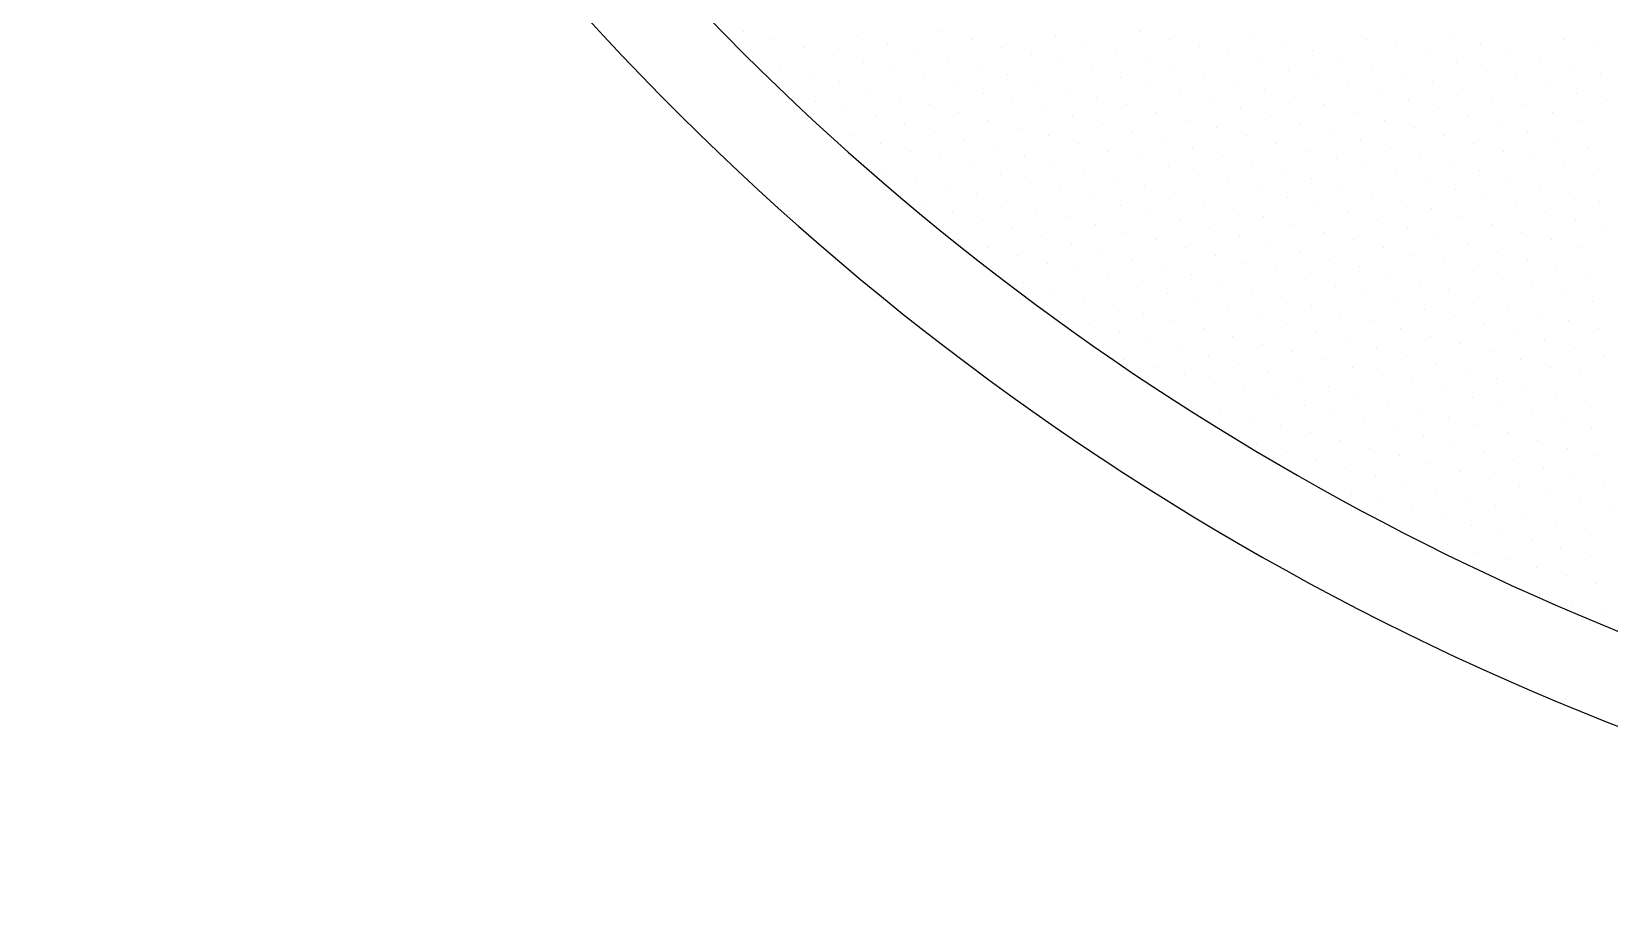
# Model space of a CAD drawing. Header units: millimetres. Extents: x 34038 to 35840, y 10511 to 10922.
# Drawn here: x 34103.266 to 34106.837, y 10622.12 to 10624.116 of the extents above; entities that cross this region are included whole.
import ezdxf

# ---------------------------------------------------------------- set-up
doc = ezdxf.new("R2010")
doc.units = ezdxf.units.MM

# ---------------------------------------------------------------- blocks, each defined once
blk = doc.blocks.new('*X29')
at = {"color": 0}
for p, q in [((78.34375, 22.1875), (78.34375, 22.1875)), ((78.40625, 22.1875), (78.40625, 22.1875)), ((78.25, 22.125), (78.25, 22.125)), ((78.3125, 22.125), (78.3125, 22.125)), ((78.375, 22.125), (78.375, 22.125)), ((78.21875, 22.0625), (78.21875, 22.0625)), ((78.28125, 22.0625), (78.28125, 22.0625)), ((78.34375, 22.0625), (78.34375, 22.0625)), ((78.125, 22), (78.125, 22)), ((78.1875, 22), (78.1875, 22)), ((78.25, 22), (78.25, 22)), ((78.3125, 22), (78.3125, 22)), ((78.03125, 21.9375), (78.03125, 21.9375)), ((78.09375, 21.9375), (78.09375, 21.9375)), ((78.15625, 21.9375), (78.15625, 21.9375)), ((78.21875, 21.9375), (78.21875, 21.9375)), ((78.28125, 21.9375), (78.28125, 21.9375)), ((78.34375, 21.9375), (78.34375, 21.9375)), ((77.9375, 21.875), (77.9375, 21.875)), ((78, 21.875), (78, 21.875)), ((78.0625, 21.875), (78.0625, 21.875)), ((78.125, 21.875), (78.125, 21.875)), ((78.1875, 21.875), (78.1875, 21.875)), ((78.25, 21.875), (78.25, 21.875)), ((78.3125, 21.875), (78.3125, 21.875)), ((77.84375, 21.8125), (77.84375, 21.8125)), ((77.90625, 21.8125), (77.90625, 21.8125)), ((77.96875, 21.8125), (77.96875, 21.8125)), ((78.03125, 21.8125), (78.03125, 21.8125)), ((78.09375, 21.8125), (78.09375, 21.8125)), ((78.15625, 21.8125), (78.15625, 21.8125)), ((78.21875, 21.8125), (78.21875, 21.8125)), ((78.28125, 21.8125), (78.28125, 21.8125)), ((77.8125, 21.75), (77.8125, 21.75)), ((77.875, 21.75), (77.875, 21.75)), ((77.9375, 21.75), (77.9375, 21.75)), ((78, 21.75), (78, 21.75)), ((78.0625, 21.75), (78.0625, 21.75)), ((78.125, 21.75), (78.125, 21.75)), ((78.1875, 21.75), (78.1875, 21.75)), ((78.25, 21.75), (78.25, 21.75)), ((78.3125, 21.75), (78.3125, 21.75)), ((77.71875, 21.6875), (77.71875, 21.6875)), ((77.78125, 21.6875), (77.78125, 21.6875)), ((77.84375, 21.6875), (77.84375, 21.6875)), ((77.90625, 21.6875), (77.90625, 21.6875)), ((77.96875, 21.6875), (77.96875, 21.6875)), ((78.03125, 21.6875), (78.03125, 21.6875)), ((78.09375, 21.6875), (78.09375, 21.6875)), ((78.15625, 21.6875), (78.15625, 21.6875)), ((78.21875, 21.6875), (78.21875, 21.6875)), ((78.28125, 21.6875), (78.28125, 21.6875)), ((77.625, 21.625), (77.625, 21.625)), ((77.6875, 21.625), (77.6875, 21.625)), ((77.75, 21.625), (77.75, 21.625)), ((77.8125, 21.625), (77.8125, 21.625)), ((77.875, 21.625), (77.875, 21.625)), ((77.9375, 21.625), (77.9375, 21.625)), ((78, 21.625), (78, 21.625)), ((78.0625, 21.625), (78.0625, 21.625)), ((78.125, 21.625), (78.125, 21.625)), ((78.1875, 21.625), (78.1875, 21.625)), ((78.25, 21.625), (78.25, 21.625)), ((77.59375, 21.5625), (77.59375, 21.5625)), ((77.65625, 21.5625), (77.65625, 21.5625)), ((77.71875, 21.5625), (77.71875, 21.5625)), ((77.78125, 21.5625), (77.78125, 21.5625)), ((77.84375, 21.5625), (77.84375, 21.5625)), ((77.90625, 21.5625), (77.90625, 21.5625)), ((77.96875, 21.5625), (77.96875, 21.5625)), ((78.03125, 21.5625), (78.03125, 21.5625)), ((78.09375, 21.5625), (78.09375, 21.5625)), ((78.15625, 21.5625), (78.15625, 21.5625)), ((78.21875, 21.5625), (78.21875, 21.5625)), ((77.5, 21.5), (77.5, 21.5)), ((77.5625, 21.5), (77.5625, 21.5)), ((77.625, 21.5), (77.625, 21.5)), ((77.6875, 21.5), (77.6875, 21.5)), ((77.75, 21.5), (77.75, 21.5)), ((77.8125, 21.5), (77.8125, 21.5)), ((77.875, 21.5), (77.875, 21.5)), ((77.9375, 21.5), (77.9375, 21.5)), ((78, 21.5), (78, 21.5)), ((78.0625, 21.5), (78.0625, 21.5)), ((78.125, 21.5), (78.125, 21.5)), ((78.1875, 21.5), (78.1875, 21.5)), ((78.25, 21.5), (78.25, 21.5)), ((77.46875, 21.4375), (77.46875, 21.4375)), ((77.53125, 21.4375), (77.53125, 21.4375)), ((77.59375, 21.4375), (77.59375, 21.4375)), ((77.65625, 21.4375), (77.65625, 21.4375)), ((77.71875, 21.4375), (77.71875, 21.4375)), ((77.78125, 21.4375), (77.78125, 21.4375)), ((77.84375, 21.4375), (77.84375, 21.4375)), ((77.90625, 21.4375), (77.90625, 21.4375)), ((77.96875, 21.4375), (77.96875, 21.4375)), ((78.03125, 21.4375), (78.03125, 21.4375)), ((78.09375, 21.4375), (78.09375, 21.4375)), ((78.15625, 21.4375), (78.15625, 21.4375)), ((78.21875, 21.4375), (78.21875, 21.4375)), ((77.375, 21.375), (77.375, 21.375)), ((77.4375, 21.375), (77.4375, 21.375)), ((77.5, 21.375), (77.5, 21.375)), ((77.5625, 21.375), (77.5625, 21.375)), ((77.625, 21.375), (77.625, 21.375)), ((77.6875, 21.375), (77.6875, 21.375)), ((77.75, 21.375), (77.75, 21.375)), ((77.8125, 21.375), (77.8125, 21.375)), ((77.875, 21.375), (77.875, 21.375)), ((77.9375, 21.375), (77.9375, 21.375)), ((78, 21.375), (78, 21.375)), ((78.0625, 21.375), (78.0625, 21.375)), ((78.125, 21.375), (78.125, 21.375)), ((78.1875, 21.375), (78.1875, 21.375)), ((77.34375, 21.3125), (77.34375, 21.3125)), ((77.40625, 21.3125), (77.40625, 21.3125)), ((77.46875, 21.3125), (77.46875, 21.3125)), ((77.53125, 21.3125), (77.53125, 21.3125)), ((77.59375, 21.3125), (77.59375, 21.3125)), ((77.65625, 21.3125), (77.65625, 21.3125)), ((77.71875, 21.3125), (77.71875, 21.3125)), ((77.78125, 21.3125), (77.78125, 21.3125)), ((77.84375, 21.3125), (77.84375, 21.3125)), ((77.90625, 21.3125), (77.90625, 21.3125)), ((77.96875, 21.3125), (77.96875, 21.3125)), ((78.03125, 21.3125), (78.03125, 21.3125)), ((78.09375, 21.3125), (78.09375, 21.3125)), ((78.15625, 21.3125), (78.15625, 21.3125)), ((78.21875, 21.3125), (78.21875, 21.3125)), ((77.25, 21.25), (77.25, 21.25)), ((77.3125, 21.25), (77.3125, 21.25)), ((77.375, 21.25), (77.375, 21.25)), ((77.4375, 21.25), (77.4375, 21.25)), ((77.5, 21.25), (77.5, 21.25)), ((77.5625, 21.25), (77.5625, 21.25)), ((77.625, 21.25), (77.625, 21.25)), ((77.6875, 21.25), (77.6875, 21.25)), ((77.75, 21.25), (77.75, 21.25)), ((77.8125, 21.25), (77.8125, 21.25)), ((77.875, 21.25), (77.875, 21.25)), ((77.9375, 21.25), (77.9375, 21.25)), ((78, 21.25), (78, 21.25)), ((78.0625, 21.25), (78.0625, 21.25)), ((78.125, 21.25), (78.125, 21.25)), ((78.1875, 21.25), (78.1875, 21.25)), ((77.21875, 21.1875), (77.21875, 21.1875)), ((77.28125, 21.1875), (77.28125, 21.1875)), ((77.34375, 21.1875), (77.34375, 21.1875)), ((77.40625, 21.1875), (77.40625, 21.1875)), ((77.46875, 21.1875), (77.46875, 21.1875)), ((77.53125, 21.1875), (77.53125, 21.1875)), ((77.59375, 21.1875), (77.59375, 21.1875)), ((77.65625, 21.1875), (77.65625, 21.1875)), ((77.71875, 21.1875), (77.71875, 21.1875)), ((77.78125, 21.1875), (77.78125, 21.1875)), ((77.84375, 21.1875), (77.84375, 21.1875)), ((77.90625, 21.1875), (77.90625, 21.1875)), ((77.96875, 21.1875), (77.96875, 21.1875)), ((78.03125, 21.1875), (78.03125, 21.1875)), ((78.09375, 21.1875), (78.09375, 21.1875)), ((78.15625, 21.1875), (78.15625, 21.1875)), ((77.125, 21.125), (77.125, 21.125)), ((77.1875, 21.125), (77.1875, 21.125)), ((77.25, 21.125), (77.25, 21.125)), ((77.3125, 21.125), (77.3125, 21.125)), ((77.375, 21.125), (77.375, 21.125)), ((77.4375, 21.125), (77.4375, 21.125)), ((77.5, 21.125), (77.5, 21.125)), ((77.5625, 21.125), (77.5625, 21.125)), ((77.625, 21.125), (77.625, 21.125)), ((77.6875, 21.125), (77.6875, 21.125)), ((77.75, 21.125), (77.75, 21.125)), ((77.8125, 21.125), (77.8125, 21.125)), ((77.875, 21.125), (77.875, 21.125)), ((77.9375, 21.125), (77.9375, 21.125)), ((78, 21.125), (78, 21.125)), ((78.0625, 21.125), (78.0625, 21.125)), ((78.125, 21.125), (78.125, 21.125)), ((77.09375, 21.0625), (77.09375, 21.0625)), ((77.15625, 21.0625), (77.15625, 21.0625)), ((77.21875, 21.0625), (77.21875, 21.0625)), ((77.28125, 21.0625), (77.28125, 21.0625)), ((77.34375, 21.0625), (77.34375, 21.0625)), ((77.40625, 21.0625), (77.40625, 21.0625)), ((77.46875, 21.0625), (77.46875, 21.0625)), ((77.53125, 21.0625), (77.53125, 21.0625)), ((77.59375, 21.0625), (77.59375, 21.0625)), ((77.65625, 21.0625), (77.65625, 21.0625)), ((77.71875, 21.0625), (77.71875, 21.0625)), ((77.78125, 21.0625), (77.78125, 21.0625)), ((77.84375, 21.0625), (77.84375, 21.0625)), ((77.90625, 21.0625), (77.90625, 21.0625)), ((77.96875, 21.0625), (77.96875, 21.0625)), ((78.03125, 21.0625), (78.03125, 21.0625)), ((78.09375, 21.0625), (78.09375, 21.0625)), ((78.15625, 21.0625), (78.15625, 21.0625)), ((77.0625, 21), (77.0625, 21)), ((77.125, 21), (77.125, 21)), ((77.1875, 21), (77.1875, 21)), ((77.25, 21), (77.25, 21)), ((77.3125, 21), (77.3125, 21)), ((77.375, 21), (77.375, 21)), ((77.4375, 21), (77.4375, 21)), ((77.5, 21), (77.5, 21)), ((77.5625, 21), (77.5625, 21)), ((77.625, 21), (77.625, 21)), ((77.6875, 21), (77.6875, 21)), ((77.75, 21), (77.75, 21)), ((77.8125, 21), (77.8125, 21)), ((77.875, 21), (77.875, 21)), ((77.9375, 21), (77.9375, 21)), ((78, 21), (78, 21)), ((78.0625, 21), (78.0625, 21)), ((78.125, 21), (78.125, 21)), ((76.96875, 20.9375), (76.96875, 20.9375)), ((77.03125, 20.9375), (77.03125, 20.9375)), ((77.09375, 20.9375), (77.09375, 20.9375)), ((77.15625, 20.9375), (77.15625, 20.9375)), ((77.21875, 20.9375), (77.21875, 20.9375)), ((77.28125, 20.9375), (77.28125, 20.9375)), ((77.34375, 20.9375), (77.34375, 20.9375)), ((77.40625, 20.9375), (77.40625, 20.9375)), ((77.46875, 20.9375), (77.46875, 20.9375)), ((77.53125, 20.9375), (77.53125, 20.9375)), ((77.59375, 20.9375), (77.59375, 20.9375)), ((77.65625, 20.9375), (77.65625, 20.9375)), ((77.71875, 20.9375), (77.71875, 20.9375)), ((77.78125, 20.9375), (77.78125, 20.9375)), ((77.84375, 20.9375), (77.84375, 20.9375)), ((77.90625, 20.9375), (77.90625, 20.9375)), ((77.96875, 20.9375), (77.96875, 20.9375)), ((78.03125, 20.9375), (78.03125, 20.9375)), ((78.09375, 20.9375), (78.09375, 20.9375)), ((76.9375, 20.875), (76.9375, 20.875)), ((77, 20.875), (77, 20.875)), ((77.0625, 20.875), (77.0625, 20.875)), ((77.125, 20.875), (77.125, 20.875)), ((77.1875, 20.875), (77.1875, 20.875)), ((77.25, 20.875), (77.25, 20.875)), ((77.3125, 20.875), (77.3125, 20.875)), ((77.375, 20.875), (77.375, 20.875)), ((77.4375, 20.875), (77.4375, 20.875)), ((77.5, 20.875), (77.5, 20.875)), ((77.5625, 20.875), (77.5625, 20.875)), ((77.625, 20.875), (77.625, 20.875)), ((77.6875, 20.875), (77.6875, 20.875)), ((77.75, 20.875), (77.75, 20.875)), ((77.8125, 20.875), (77.8125, 20.875)), ((77.875, 20.875), (77.875, 20.875)), ((77.9375, 20.875), (77.9375, 20.875)), ((78, 20.875), (78, 20.875)), ((78.0625, 20.875), (78.0625, 20.875)), ((76.90625, 20.8125), (76.90625, 20.8125)), ((76.96875, 20.8125), (76.96875, 20.8125)), ((77.03125, 20.8125), (77.03125, 20.8125)), ((77.09375, 20.8125), (77.09375, 20.8125)), ((77.15625, 20.8125), (77.15625, 20.8125)), ((77.21875, 20.8125), (77.21875, 20.8125)), ((77.28125, 20.8125), (77.28125, 20.8125)), ((77.34375, 20.8125), (77.34375, 20.8125)), ((77.40625, 20.8125), (77.40625, 20.8125)), ((77.46875, 20.8125), (77.46875, 20.8125)), ((77.53125, 20.8125), (77.53125, 20.8125)), ((77.59375, 20.8125), (77.59375, 20.8125)), ((77.65625, 20.8125), (77.65625, 20.8125)), ((77.71875, 20.8125), (77.71875, 20.8125)), ((77.78125, 20.8125), (77.78125, 20.8125)), ((77.84375, 20.8125), (77.84375, 20.8125)), ((77.90625, 20.8125), (77.90625, 20.8125)), ((77.96875, 20.8125), (77.96875, 20.8125)), ((78.03125, 20.8125), (78.03125, 20.8125)), ((78.09375, 20.8125), (78.09375, 20.8125)), ((76.875, 20.75), (76.875, 20.75)), ((76.9375, 20.75), (76.9375, 20.75)), ((77, 20.75), (77, 20.75)), ((77.0625, 20.75), (77.0625, 20.75)), ((77.125, 20.75), (77.125, 20.75)), ((77.1875, 20.75), (77.1875, 20.75)), ((77.25, 20.75), (77.25, 20.75)), ((77.3125, 20.75), (77.3125, 20.75)), ((77.375, 20.75), (77.375, 20.75)), ((77.4375, 20.75), (77.4375, 20.75)), ((77.5, 20.75), (77.5, 20.75)), ((77.5625, 20.75), (77.5625, 20.75)), ((77.625, 20.75), (77.625, 20.75)), ((77.6875, 20.75), (77.6875, 20.75)), ((77.75, 20.75), (77.75, 20.75)), ((77.8125, 20.75), (77.8125, 20.75)), ((77.875, 20.75), (77.875, 20.75)), ((77.9375, 20.75), (77.9375, 20.75)), ((78, 20.75), (78, 20.75)), ((78.0625, 20.75), (78.0625, 20.75)), ((76.78125, 20.6875), (76.78125, 20.6875)), ((76.84375, 20.6875), (76.84375, 20.6875)), ((76.90625, 20.6875), (76.90625, 20.6875)), ((76.96875, 20.6875), (76.96875, 20.6875)), ((77.03125, 20.6875), (77.03125, 20.6875)), ((77.09375, 20.6875), (77.09375, 20.6875)), ((77.15625, 20.6875), (77.15625, 20.6875)), ((77.21875, 20.6875), (77.21875, 20.6875)), ((77.28125, 20.6875), (77.28125, 20.6875)), ((77.34375, 20.6875), (77.34375, 20.6875)), ((77.40625, 20.6875), (77.40625, 20.6875)), ((77.46875, 20.6875), (77.46875, 20.6875)), ((77.53125, 20.6875), (77.53125, 20.6875)), ((77.59375, 20.6875), (77.59375, 20.6875)), ((77.65625, 20.6875), (77.65625, 20.6875)), ((77.71875, 20.6875), (77.71875, 20.6875)), ((77.78125, 20.6875), (77.78125, 20.6875)), ((77.84375, 20.6875), (77.84375, 20.6875)), ((77.90625, 20.6875), (77.90625, 20.6875)), ((77.96875, 20.6875), (77.96875, 20.6875)), ((78.03125, 20.6875), (78.03125, 20.6875)), ((76.75, 20.625), (76.75, 20.625)), ((76.8125, 20.625), (76.8125, 20.625)), ((76.875, 20.625), (76.875, 20.625)), ((76.9375, 20.625), (76.9375, 20.625)), ((77, 20.625), (77, 20.625)), ((77.0625, 20.625), (77.0625, 20.625)), ((77.125, 20.625), (77.125, 20.625)), ((77.1875, 20.625), (77.1875, 20.625)), ((77.25, 20.625), (77.25, 20.625)), ((77.3125, 20.625), (77.3125, 20.625)), ((77.375, 20.625), (77.375, 20.625)), ((77.4375, 20.625), (77.4375, 20.625)), ((77.5, 20.625), (77.5, 20.625)), ((77.5625, 20.625), (77.5625, 20.625)), ((77.625, 20.625), (77.625, 20.625)), ((77.6875, 20.625), (77.6875, 20.625)), ((77.75, 20.625), (77.75, 20.625)), ((77.8125, 20.625), (77.8125, 20.625)), ((77.875, 20.625), (77.875, 20.625)), ((77.9375, 20.625), (77.9375, 20.625)), ((78, 20.625), (78, 20.625)), ((78.0625, 20.625), (78.0625, 20.625)), ((76.71875, 20.5625), (76.71875, 20.5625)), ((76.78125, 20.5625), (76.78125, 20.5625)), ((76.84375, 20.5625), (76.84375, 20.5625)), ((76.90625, 20.5625), (76.90625, 20.5625)), ((76.96875, 20.5625), (76.96875, 20.5625)), ((77.03125, 20.5625), (77.03125, 20.5625)), ((77.09375, 20.5625), (77.09375, 20.5625)), ((77.15625, 20.5625), (77.15625, 20.5625)), ((77.21875, 20.5625), (77.21875, 20.5625)), ((77.28125, 20.5625), (77.28125, 20.5625)), ((77.34375, 20.5625), (77.34375, 20.5625)), ((77.40625, 20.5625), (77.40625, 20.5625)), ((77.46875, 20.5625), (77.46875, 20.5625)), ((77.53125, 20.5625), (77.53125, 20.5625)), ((77.59375, 20.5625), (77.59375, 20.5625)), ((77.65625, 20.5625), (77.65625, 20.5625)), ((77.71875, 20.5625), (77.71875, 20.5625)), ((77.78125, 20.5625), (77.78125, 20.5625)), ((77.84375, 20.5625), (77.84375, 20.5625)), ((77.90625, 20.5625), (77.90625, 20.5625)), ((77.96875, 20.5625), (77.96875, 20.5625)), ((78.03125, 20.5625), (78.03125, 20.5625)), ((76.9375, 20.5), (76.9375, 20.5)), ((77, 20.5), (77, 20.5)), ((77.0625, 20.5), (77.0625, 20.5)), ((77.125, 20.5), (77.125, 20.5)), ((77.1875, 20.5), (77.1875, 20.5)), ((77.25, 20.5), (77.25, 20.5)), ((77.3125, 20.5), (77.3125, 20.5)), ((77.375, 20.5), (77.375, 20.5)), ((77.4375, 20.5), (77.4375, 20.5)), ((77.5, 20.5), (77.5, 20.5)), ((77.5625, 20.5), (77.5625, 20.5)), ((77.625, 20.5), (77.625, 20.5)), ((77.6875, 20.5), (77.6875, 20.5)), ((77.75, 20.5), (77.75, 20.5)), ((77.8125, 20.5), (77.8125, 20.5)), ((77.875, 20.5), (77.875, 20.5)), ((77.9375, 20.5), (77.9375, 20.5)), ((78, 20.5), (78, 20.5)), ((77.28125, 20.4375), (77.28125, 20.4375)), ((77.34375, 20.4375), (77.34375, 20.4375)), ((77.40625, 20.4375), (77.40625, 20.4375)), ((77.46875, 20.4375), (77.46875, 20.4375)), ((77.53125, 20.4375), (77.53125, 20.4375)), ((77.59375, 20.4375), (77.59375, 20.4375)), ((77.65625, 20.4375), (77.65625, 20.4375)), ((77.71875, 20.4375), (77.71875, 20.4375)), ((77.78125, 20.4375), (77.78125, 20.4375)), ((77.84375, 20.4375), (77.84375, 20.4375)), ((77.90625, 20.4375), (77.90625, 20.4375)), ((77.96875, 20.4375), (77.96875, 20.4375)), ((77.5625, 20.375), (77.5625, 20.375)), ((77.625, 20.375), (77.625, 20.375)), ((77.6875, 20.375), (77.6875, 20.375)), ((77.75, 20.375), (77.75, 20.375)), ((77.8125, 20.375), (77.8125, 20.375)), ((77.875, 20.375), (77.875, 20.375)), ((77.9375, 20.375), (77.9375, 20.375)), ((78, 20.375), (78, 20.375)), ((77.84375, 20.3125), (77.84375, 20.3125)), ((77.90625, 20.3125), (77.90625, 20.3125)), ((77.96875, 20.3125), (77.96875, 20.3125))]:
    blk.add_line(p, q, dxfattribs=at)

msp = doc.modelspace()

# ---------------------------------------------------------------- linework, layer by layer
for centre, radius, start, end in [((34109.1088, 10628.32), 6.2, 199.55075, 273.39501), ((34103.9912, 10620.4044), 5.75, 17.47312, 94.69378), ((34103.9912, 10620.4044), 5.55, 20.1988, 94.035), ((34109.1088, 10628.32), 6, 203.36332, 270.87049)]:
    msp.add_arc(centre, radius, start, end)

# ---------------------------------------------------------------- block references
at = {"rotation": 102.1169046255632}
msp.add_blockref('*X29', (34143.0293, 10552.113), dxfattribs=at)

doc.saveas('drawing.dxf')
